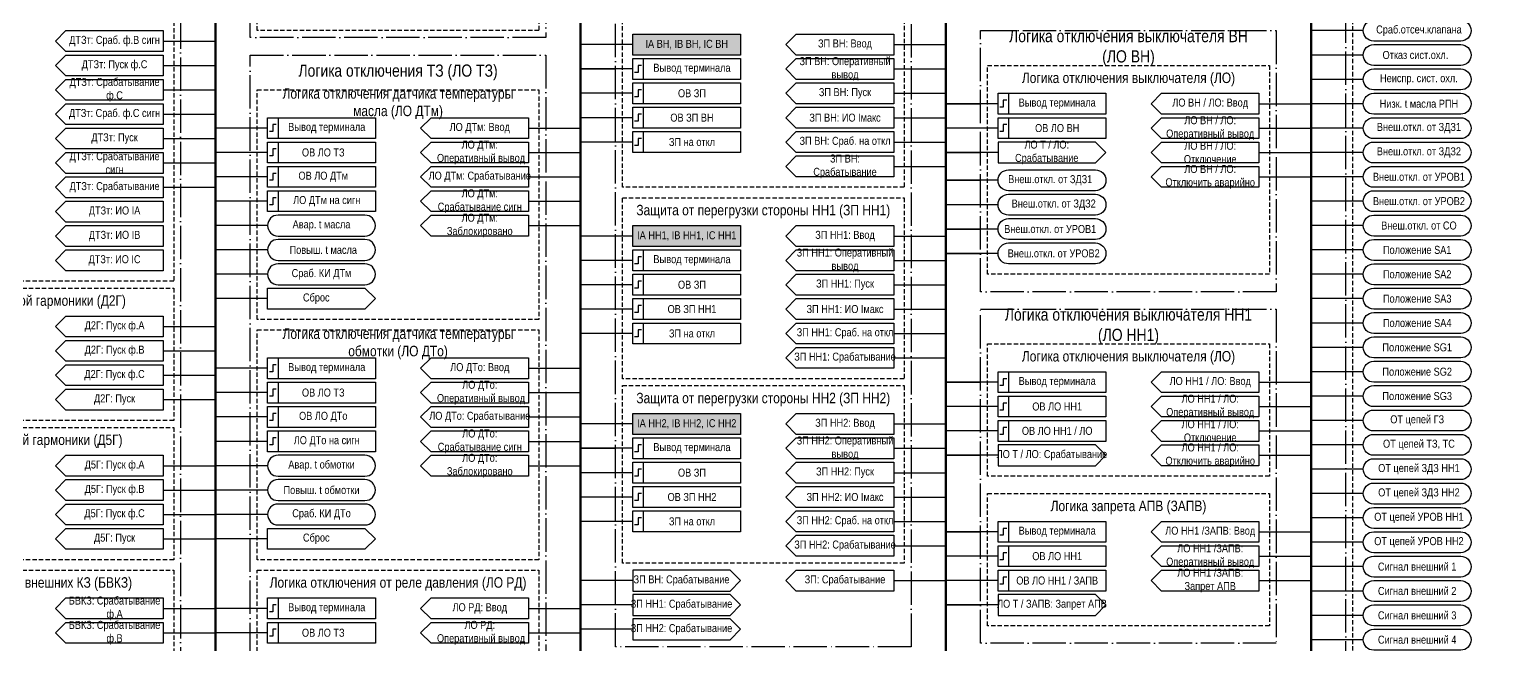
# Model space of a CAD drawing. Header units: millimetres. Extents: x -1361 to 2220, y 0 to 841.
# Drawn here: x 430.5 to 851.5, y 356.6 to 533.4 of the extents above; entities that cross this region are included whole.
import ezdxf

# ---------------------------------------------------------------- set-up
doc = ezdxf.new("R2010")
doc.units = ezdxf.units.MM
doc.linetypes.add('ACAD_ISO04W100', pattern=[30, 24, -3, 0, -3])
doc.linetypes.add('штриховая2', pattern=[0.375, 0.25, -0.125])
doc.layers.add('TEXT', color=7, linetype='Continuous', lineweight=25)
doc.layers.add('Основная', color=7, linetype='Continuous')
doc.styles.add('2.5_Gost_RD', font='ARIALN.TTF', dxfattribs={"height": 2.5})
doc.styles.add('3.5_Gost_RD', font='ARIALN.TTF', dxfattribs={"height": 3.5})

msp = doc.modelspace()

# ---------------------------------------------------------------- hatches: boundary and pattern name
at = {"ltscale": 100, "true_color": 0x00cb62}
h = msp.add_hatch(color=112, dxfattribs=at)
h.dxf.hatch_style = 1
h.paths.add_polyline_path([(604, 532), (635, 532), (635, 526), (604, 526)])
h = msp.add_hatch(color=112, dxfattribs=at)
h.dxf.hatch_style = 1
h.paths.add_polyline_path([(604, 477), (635, 477), (635, 471), (604, 471)])
h = msp.add_hatch(color=112, dxfattribs=at)
h.dxf.hatch_style = 1
h.paths.add_polyline_path([(604, 423), (635, 423), (635, 417), (604, 417)])

# ---------------------------------------------------------------- linework, layer by layer
at = {"lineweight": 100, "ltscale": 100}
for p, q in [((484, 731), (484, 55)), ((589, 731), (589, 55)), ((694, 731), (694, 55)), ((799, 731), (799, 55))]:
    msp.add_line(p, q, dxfattribs=at)
at = {"ltscale": 100}
for p, q in [((814, 533), (799, 533)), ((469, 530), (484, 530)), ((604, 529), (589, 529)), ((679, 529), (694, 529)), ((469, 523), (484, 523)), ((814, 526), (799, 526)), ((604, 522), (589, 522)), ((589, 522), (599, 522)), ((651, 518), (648, 515)), ((651, 518), (679, 518)), ((679, 522), (694, 522)), ((814, 519), (799, 519)), ((469, 516), (484, 516)), ((604, 515), (589, 515)), ((648, 515), (651, 512)), ((679, 515), (694, 515)), ((651, 511), (648, 508)), ((651, 511), (679, 511)), ((709, 512), (694, 512)), ((694, 512), (704, 512)), ((784, 512), (799, 512)), ((814, 512), (799, 512)), ((469, 509), (484, 509)), ((604, 508), (589, 508)), ((648, 508), (651, 505)), ((679, 508), (694, 508)), ((469, 502), (484, 502)), ((499, 505), (484, 505)), ((574, 505), (589, 505)), ((709, 505), (694, 505)), ((784, 505), (799, 505)), ((814, 505), (799, 505)), ((499, 498), (484, 498)), ((574, 498), (589, 498)), ((604, 501), (589, 501)), ((679, 501), (694, 501)), ((709, 498), (694, 498)), ((694, 498), (704, 498)), ((784, 498), (799, 498)), ((814, 498), (799, 498)), ((469, 495), (484, 495)), ((679, 494), (694, 494)), ((499, 491), (484, 491)), ((574, 491), (589, 491)), ((709, 490), (694, 490)), ((694, 490), (704, 490)), ((784, 491), (799, 491)), ((814, 491), (799, 491)), ((469, 488), (484, 488)), ((499, 484), (484, 484)), ((574, 484), (589, 484)), ((709, 483), (694, 483)), ((814, 484), (799, 484)), ((499, 477), (484, 477)), ((574, 477), (589, 477)), ((709, 476), (694, 476)), ((694, 476), (704, 476)), ((814, 477), (799, 477)), ((604, 474), (589, 474)), ((679, 474), (694, 474)), ((499, 470), (484, 470)), ((709, 469), (694, 469)), ((694, 469), (704, 469)), ((814, 470), (799, 470)), ((604, 467), (589, 467)), ((679, 467), (694, 467)), ((499, 463), (484, 463)), ((604, 460), (589, 460)), ((651, 463), (648, 460)), ((648, 460), (651, 457)), ((651, 463), (679, 463)), ((679, 460), (694, 460)), ((814, 463), (799, 463)), ((499, 456), (484, 456)), ((651, 456), (648, 453)), ((651, 456), (679, 456)), ((814, 456), (799, 456)), ((604, 453), (589, 453)), ((648, 453), (651, 450)), ((679, 453), (694, 453)), ((469, 448), (484, 448)), ((814, 449), (799, 449)), ((604, 446), (589, 446)), ((679, 446), (694, 446)), ((469, 441), (484, 441)), ((679, 439), (694, 439)), ((814, 442), (799, 442)), ((469, 434), (484, 434)), ((499, 436), (484, 436)), ((574, 436), (589, 436)), ((814, 435), (799, 435)), ((709, 432), (694, 432)), ((694, 432), (704, 432)), ((784, 432), (799, 432)), ((469, 427), (484, 427)), ((499, 429), (484, 429)), ((574, 429), (589, 429)), ((814, 428), (799, 428)), ((499, 422), (484, 422)), ((574, 422), (589, 422)), ((709, 425), (694, 425)), ((784, 425), (799, 425)), ((604, 420), (589, 420)), ((679, 420), (694, 420)), ((709, 418), (694, 418)), ((784, 418), (799, 418)), ((814, 421), (799, 421)), ((499, 415), (484, 415)), ((574, 415), (589, 415)), ((604, 413), (589, 413)), ((589, 413), (599, 413)), ((679, 413), (694, 413)), ((814, 414), (799, 414)), ((651, 409), (648, 406)), ((651, 409), (679, 409)), ((709, 411), (694, 411)), ((694, 411), (704, 411)), ((784, 411), (799, 411)), ((469, 408), (484, 408)), ((499, 408), (484, 408)), ((574, 408), (589, 408)), ((604, 406), (589, 406)), ((648, 406), (651, 403)), ((679, 406), (694, 406)), ((814, 407), (799, 407)), ((469, 401), (484, 401)), ((499, 401), (484, 401)), ((651, 402), (648, 399)), ((651, 402), (679, 402)), ((814, 400), (799, 400)), ((604, 399), (589, 399)), ((648, 399), (651, 396)), ((679, 399), (694, 399)), ((469, 394), (484, 394)), ((499, 394), (484, 394)), ((604, 392), (589, 392)), ((679, 392), (694, 392)), ((814, 393), (799, 393)), ((709, 389), (694, 389)), ((694, 389), (704, 389)), ((784, 389), (799, 389)), ((469, 387), (484, 387)), ((499, 387), (484, 387)), ((679, 385), (694, 385)), ((814, 386), (799, 386)), ((709, 382), (694, 382)), ((784, 382), (799, 382)), ((814, 379), (799, 379)), ((604, 375), (589, 375)), ((679, 375), (694, 375)), ((709, 375), (694, 375)), ((784, 375), (799, 375)), ((814, 372), (799, 372)), ((469, 367), (484, 367)), ((499, 367), (484, 367)), ((574, 367), (589, 367)), ((604, 368), (589, 368)), ((709, 368), (694, 368)), ((694, 368), (704, 368)), ((814, 365), (799, 365)), ((469, 360), (484, 360)), ((499, 360), (484, 360)), ((574, 360), (589, 360)), ((604, 361), (589, 361)), ((814, 358), (799, 358))]:
    msp.add_line(p, q, dxfattribs=at)
at = {"color": 251, "linetype": 'ACAD_ISO04W100', "lineweight": 30, "ltscale": 0.4, "true_color": 0x58595b}
for points in [[(389, 731), (474, 731), (474, 255), (389, 255)], [(809, 731), (894, 731), (894, 348), (809, 348)], [(494, 593), (579, 593), (579, 531), (494, 531)], [(599, 547), (684, 547), (684, 356), (599, 356)], [(704, 533), (789, 533), (789, 458), (704, 458)], [(494, 526), (579, 526), (579, 317), (494, 317)], [(704, 453), (789, 453), (789, 357), (704, 357)]]:
    msp.add_lwpolyline(points, close=True, dxfattribs=at)
at = {"linetype": 'штриховая2', "ltscale": 5}
for points in [[(811, 721), (892, 721), (892, 353), (811, 353)], [(391, 590), (472, 590), (472, 461), (391, 461)], [(496, 585), (577, 585), (577, 533), (496, 533)], [(601, 540), (682, 540), (682, 488), (601, 488)], [(706, 523), (787, 523), (787, 463), (706, 463)], [(496, 516), (577, 516), (577, 450), (496, 450)], [(601, 485), (682, 485), (682, 433), (601, 433)], [(391, 459), (472, 459), (472, 421), (391, 421)], [(496, 447), (577, 447), (577, 381), (496, 381)], [(706, 443), (787, 443), (787, 405), (706, 405)], [(601, 431), (682, 431), (682, 380), (601, 380)], [(391, 419), (472, 419), (472, 381), (391, 381)], [(706, 400), (787, 400), (787, 362), (706, 362)], [(391, 378), (472, 378), (472, 326), (391, 326)], [(496, 378), (577, 378), (577, 319), (496, 319)]]:
    msp.add_lwpolyline(points, close=True, dxfattribs=at)
at = {"ltscale": 100}
for points in [[(817, 530, -1), (817, 536), (842, 536, -1), (842, 530)], [(817, 523, -1), (817, 529), (842, 529, -1), (842, 523)], [(817, 516, -1), (817, 522), (842, 522, -1), (842, 516)], [(817, 509, -1), (817, 515), (842, 515, -1), (842, 509)], [(817, 502, -1), (817, 508), (842, 508, -1), (842, 502)], [(817, 495, -1), (817, 501), (842, 501, -1), (842, 495)], [(712, 487, -1), (712, 493), (737, 493, -1), (737, 487)], [(817, 488, -1), (817, 494), (842, 494, -1), (842, 488)], [(712, 480, -1), (712, 486), (737, 486, -1), (737, 480)], [(817, 481, -1), (817, 487), (842, 487, -1), (842, 481)], [(502, 474), (527, 474, 1), (527, 480), (502, 480, 1)], [(817, 474, -1), (817, 480), (842, 480, -1), (842, 474)], [(712, 473, -1), (712, 479), (737, 479, -1), (737, 473)], [(502, 467), (527, 467, 1), (527, 473), (502, 473, 1)], [(712, 466, -1), (712, 472), (737, 472, -1), (737, 466)], [(817, 467, -1), (817, 473), (842, 473, -1), (842, 467)], [(502, 460), (527, 460, 1), (527, 466), (502, 466, 1)], [(817, 460, -1), (817, 466), (842, 466, -1), (842, 460)], [(817, 453, -1), (817, 459), (842, 459, -1), (842, 453)], [(817, 446, -1), (817, 452), (842, 452, -1), (842, 446)], [(817, 439, -1), (817, 445), (842, 445, -1), (842, 439)], [(817, 432, -1), (817, 438), (842, 438, -1), (842, 432)], [(817, 425, -1), (817, 431), (842, 431, -1), (842, 425)], [(817, 418, -1), (817, 424), (842, 424, -1), (842, 418)], [(817, 411, -1), (817, 417), (842, 417, -1), (842, 411)], [(502, 405), (527, 405, 1), (527, 411), (502, 411, 1)], [(817, 404, -1), (817, 410), (842, 410, -1), (842, 404)], [(502, 398), (527, 398, 1), (527, 404), (502, 404, 1)], [(817, 397, -1), (817, 403), (842, 403, -1), (842, 397)], [(502, 391), (527, 391, 1), (527, 397), (502, 397, 1)], [(817, 390, -1), (817, 396), (842, 396, -1), (842, 390)], [(817, 383, -1), (817, 389), (842, 389, -1), (842, 383)], [(817, 376, -1), (817, 382), (842, 382, -1), (842, 376)], [(817, 369, -1), (817, 375), (842, 375, -1), (842, 369)], [(817, 362, -1), (817, 368), (842, 368, -1), (842, 362)], [(817, 355, -1), (817, 361), (842, 361, -1), (842, 355)]]:
    msp.add_lwpolyline(points, format="xyb", close=True, dxfattribs=at)
for points in [[(604, 532), (635, 532), (635, 526), (604, 526)], [(604, 525), (607, 525), (607, 519), (604, 519)], [(604, 525), (635, 525), (635, 519), (604, 519)], [(604, 518), (607, 518), (607, 512), (604, 512)], [(604, 518), (635, 518), (635, 512), (604, 512)], [(709, 515), (712, 515), (712, 509), (709, 509)], [(709, 515), (740, 515), (740, 509), (709, 509)], [(604, 511), (607, 511), (607, 505), (604, 505)], [(604, 511), (635, 511), (635, 505), (604, 505)], [(499, 508), (502, 508), (502, 502), (499, 502)], [(499, 508), (530, 508), (530, 502), (499, 502)], [(709, 508), (712, 508), (712, 502), (709, 502)], [(709, 508), (740, 508), (740, 502), (709, 502)], [(604, 504), (607, 504), (607, 498), (604, 498)], [(604, 504), (635, 504), (635, 498), (604, 498)], [(651, 504), (679, 504), (679, 498), (651, 498), (648, 501)], [(499, 501), (502, 501), (502, 495), (499, 495)], [(499, 501), (530, 501), (530, 495), (499, 495)], [(651, 497), (679, 497), (679, 491), (651, 491), (648, 494)], [(499, 494), (502, 494), (502, 488), (499, 488)], [(499, 494), (530, 494), (530, 488), (499, 488)], [(499, 487), (502, 487), (502, 481), (499, 481)], [(499, 487), (530, 487), (530, 481), (499, 481)], [(469, 484), (469, 478), (441, 478), (438, 481), (441, 484)], [(469, 477), (469, 471), (441, 471), (438, 474), (441, 477)], [(604, 477), (635, 477), (635, 471), (604, 471)], [(469, 470), (469, 464), (441, 464), (438, 467), (441, 470)], [(604, 470), (607, 470), (607, 464), (604, 464)], [(604, 470), (635, 470), (635, 464), (604, 464)], [(604, 463), (607, 463), (607, 457), (604, 457)], [(604, 463), (635, 463), (635, 457), (604, 457)], [(604, 456), (607, 456), (607, 450), (604, 450)], [(604, 456), (635, 456), (635, 450), (604, 450)], [(604, 449), (607, 449), (607, 443), (604, 443)], [(604, 449), (635, 449), (635, 443), (604, 443)], [(651, 449), (679, 449), (679, 443), (651, 443), (648, 446)], [(499, 439), (502, 439), (502, 433), (499, 433)], [(499, 439), (530, 439), (530, 433), (499, 433)], [(651, 442), (679, 442), (679, 436), (651, 436), (648, 439)], [(709, 435), (712, 435), (712, 429), (709, 429)], [(709, 435), (740, 435), (740, 429), (709, 429)], [(499, 432), (502, 432), (502, 426), (499, 426)], [(499, 432), (530, 432), (530, 426), (499, 426)], [(709, 428), (712, 428), (712, 422), (709, 422)], [(709, 428), (740, 428), (740, 422), (709, 422)], [(499, 425), (502, 425), (502, 419), (499, 419)], [(499, 425), (530, 425), (530, 419), (499, 419)], [(604, 423), (635, 423), (635, 417), (604, 417)], [(499, 418), (502, 418), (502, 412), (499, 412)], [(499, 418), (530, 418), (530, 412), (499, 412)], [(709, 421), (712, 421), (712, 415), (709, 415)], [(709, 421), (740, 421), (740, 415), (709, 415)], [(604, 416), (607, 416), (607, 410), (604, 410)], [(604, 416), (635, 416), (635, 410), (604, 410)], [(604, 409), (607, 409), (607, 403), (604, 403)], [(604, 409), (635, 409), (635, 403), (604, 403)], [(604, 402), (607, 402), (607, 396), (604, 396)], [(604, 402), (635, 402), (635, 396), (604, 396)], [(604, 395), (607, 395), (607, 389), (604, 389)], [(604, 395), (635, 395), (635, 389), (604, 389)], [(651, 395), (679, 395), (679, 389), (651, 389), (648, 392)], [(709, 392), (712, 392), (712, 386), (709, 386)], [(709, 392), (740, 392), (740, 386), (709, 386)], [(651, 388), (679, 388), (679, 382), (651, 382), (648, 385)], [(709, 385), (712, 385), (712, 379), (709, 379)], [(709, 385), (740, 385), (740, 379), (709, 379)], [(651, 378), (679, 378), (679, 372), (651, 372), (648, 375)], [(709, 378), (712, 378), (712, 372), (709, 372)], [(709, 378), (740, 378), (740, 372), (709, 372)], [(499, 370), (502, 370), (502, 364), (499, 364)], [(499, 370), (530, 370), (530, 364), (499, 364)], [(499, 363), (502, 363), (502, 357), (499, 357)], [(499, 363), (530, 363), (530, 357), (499, 357)]]:
    msp.add_lwpolyline(points, close=True, dxfattribs=at)
for points in [[(648, 529), (651, 532), (679, 532), (679, 526), (651, 526), (648, 529)], [(648, 522), (651, 525), (679, 525), (679, 519), (651, 519), (648, 522)], [(648, 515), (651, 518), (679, 518), (679, 512), (651, 512), (648, 515)], [(753, 512), (756, 515), (784, 515), (784, 509), (756, 509), (753, 512)], [(648, 508), (651, 511), (679, 511), (679, 505), (651, 505), (648, 508)], [(543, 505), (546, 508), (574, 508), (574, 502), (546, 502), (543, 505)], [(753, 505), (756, 508), (784, 508), (784, 502), (756, 502), (753, 505)], [(543, 498), (546, 501), (574, 501), (574, 495), (546, 495), (543, 498)], [(740, 498), (737, 501), (709, 501), (709, 495), (737, 495), (740, 498)], [(543, 491), (546, 494), (574, 494), (574, 488), (546, 488), (543, 491)], [(543, 484), (546, 487), (574, 487), (574, 481), (546, 481), (543, 484)], [(543, 477), (546, 480), (574, 480), (574, 474), (546, 474), (543, 477)], [(648, 474), (651, 477), (679, 477), (679, 471), (651, 471), (648, 474)], [(648, 467), (651, 470), (679, 470), (679, 464), (651, 464), (648, 467)], [(499, 459), (527, 459), (530, 456), (527, 453), (499, 453), (499, 459)], [(648, 460), (651, 463), (679, 463), (679, 457), (651, 457), (648, 460)], [(648, 453), (651, 456), (679, 456), (679, 450), (651, 450), (648, 453)], [(543, 436), (546, 439), (574, 439), (574, 433), (546, 433), (543, 436)], [(753, 432), (756, 435), (784, 435), (784, 429), (756, 429), (753, 432)], [(543, 429), (546, 432), (574, 432), (574, 426), (546, 426), (543, 429)], [(753, 425), (756, 428), (784, 428), (784, 422), (756, 422), (753, 425)], [(543, 422), (546, 425), (574, 425), (574, 419), (546, 419), (543, 422)], [(648, 420), (651, 423), (679, 423), (679, 417), (651, 417), (648, 420)], [(543, 415), (546, 418), (574, 418), (574, 412), (546, 412), (543, 415)], [(648, 413), (651, 416), (679, 416), (679, 410), (651, 410), (648, 413)], [(740, 411), (737, 414), (709, 414), (709, 408), (737, 408), (740, 411)], [(543, 408), (546, 411), (574, 411), (574, 405), (546, 405), (543, 408)], [(648, 406), (651, 409), (679, 409), (679, 403), (651, 403), (648, 406)], [(648, 399), (651, 402), (679, 402), (679, 396), (651, 396), (648, 399)], [(753, 389), (756, 392), (784, 392), (784, 386), (756, 386), (753, 389)], [(499, 390), (527, 390), (530, 387), (527, 384), (499, 384), (499, 390)], [(753, 382), (756, 385), (784, 385), (784, 379), (756, 379), (753, 382)], [(635, 375), (632, 378), (604, 378), (604, 372), (632, 372), (635, 375)], [(635, 368), (632, 371), (604, 371), (604, 365), (632, 365), (635, 368)], [(740, 368), (737, 371), (709, 371), (709, 365), (737, 365), (740, 368)], [(543, 367), (546, 370), (574, 370), (574, 364), (546, 364), (543, 367)], [(543, 360), (546, 363), (574, 363), (574, 357), (546, 357), (543, 360)], [(635, 361), (632, 364), (604, 364), (604, 358), (632, 358), (635, 361)]]:
    msp.add_lwpolyline(points, dxfattribs=at)
at = {"lineweight": 30, "ltscale": 100}
for points in [[(606.5, 523), (605.5, 523), (605.5, 521), (604.5, 521)], [(606.5, 516), (605.5, 516), (605.5, 514), (604.5, 514)], [(711.5, 513), (710.5, 513), (710.5, 511), (709.5, 511)], [(501.5, 506), (500.5, 506), (500.5, 504), (499.5, 504)], [(606.5, 509), (605.5, 509), (605.5, 507), (604.5, 507)], [(711.5, 506), (710.5, 506), (710.5, 504), (709.5, 504)], [(606.5, 502), (605.5, 502), (605.5, 500), (604.5, 500)], [(501.5, 499), (500.5, 499), (500.5, 497), (499.5, 497)], [(501.5, 492), (500.5, 492), (500.5, 490), (499.5, 490)], [(501.5, 485), (500.5, 485), (500.5, 483), (499.5, 483)], [(606.5, 468), (605.5, 468), (605.5, 466), (604.5, 466)], [(606.5, 461), (605.5, 461), (605.5, 459), (604.5, 459)], [(606.5, 454), (605.5, 454), (605.5, 452), (604.5, 452)], [(606.5, 447), (605.5, 447), (605.5, 445), (604.5, 445)], [(501.5, 437), (500.5, 437), (500.5, 435), (499.5, 435)], [(501.5, 430), (500.5, 430), (500.5, 428), (499.5, 428)], [(711.5, 433), (710.5, 433), (710.5, 431), (709.5, 431)], [(711.5, 426), (710.5, 426), (710.5, 424), (709.5, 424)], [(501.5, 423), (500.5, 423), (500.5, 421), (499.5, 421)], [(711.5, 419), (710.5, 419), (710.5, 417), (709.5, 417)], [(501.5, 416), (500.5, 416), (500.5, 414), (499.5, 414)], [(606.5, 414), (605.5, 414), (605.5, 412), (604.5, 412)], [(606.5, 407), (605.5, 407), (605.5, 405), (604.5, 405)], [(606.5, 400), (605.5, 400), (605.5, 398), (604.5, 398)], [(606.5, 393), (605.5, 393), (605.5, 391), (604.5, 391)], [(711.5, 390), (710.5, 390), (710.5, 388), (709.5, 388)], [(711.5, 383), (710.5, 383), (710.5, 381), (709.5, 381)], [(711.5, 376), (710.5, 376), (710.5, 374), (709.5, 374)], [(501.5, 368), (500.5, 368), (500.5, 366), (499.5, 366)], [(501.5, 361), (500.5, 361), (500.5, 359), (499.5, 359)]]:
    msp.add_lwpolyline(points, dxfattribs=at)
at = {"layer": 'Основная', "ltscale": 100}
for points in [[(469, 533), (469, 527), (441, 527), (438, 530), (441, 533)], [(469, 526), (469, 520), (441, 520), (438, 523), (441, 526)], [(469, 519), (469, 513), (441, 513), (438, 516), (441, 519)], [(469, 512), (469, 506), (441, 506), (438, 509), (441, 512)], [(469, 505), (469, 499), (441, 499), (438, 502), (441, 505)], [(469, 498), (469, 492), (441, 492), (438, 495), (441, 498)], [(784, 501), (784, 495), (756, 495), (753, 498), (756, 501)], [(784, 494), (784, 488), (756, 488), (753, 491), (756, 494)], [(469, 491), (469, 485), (441, 485), (438, 488), (441, 491)], [(469, 451), (469, 445), (441, 445), (438, 448), (441, 451)], [(469, 444), (469, 438), (441, 438), (438, 441), (441, 444)], [(469, 437), (469, 431), (441, 431), (438, 434), (441, 437)], [(469, 430), (469, 424), (441, 424), (438, 427), (441, 430)], [(784, 421), (784, 415), (756, 415), (753, 418), (756, 421)], [(784, 414), (784, 408), (756, 408), (753, 411), (756, 414)], [(469, 411), (469, 405), (441, 405), (438, 408), (441, 411)], [(469, 404), (469, 398), (441, 398), (438, 401), (441, 404)], [(469, 397), (469, 391), (441, 391), (438, 394), (441, 397)], [(469, 390), (469, 384), (441, 384), (438, 387), (441, 390)], [(784, 378), (784, 372), (756, 372), (753, 375), (756, 378)], [(469, 370), (469, 364), (441, 364), (438, 367), (441, 370)], [(469, 363), (469, 357), (441, 357), (438, 360), (441, 363)]]:
    msp.add_lwpolyline(points, close=True, dxfattribs=at)

# ---------------------------------------------------------------- texts
at = {"ltscale": 100, "char_height": 2.3, "attachment_point": 5, "style": '2.5_Gost_RD'}
for s, insert, width in [('ЗП ВН: Ввод', (665, 529), 28), ('\\A1;Сраб.отсеч.клапана', (830, 533), 31), ('\\A1;Отказ сист.охл.', (829, 526), 31), ('ЗП ВН: Оперативный вывод', (665, 522), 28), ('\\A1;Неиспр. сист. охл.', (830, 519), 29.7748), ('ЗП ВН: Пуск', (665, 515), 28), ('\\A1;Низк. t масла РПН', (830, 512), 29.7748), ('ЗП ВН: ИО Iмакс', (665, 508), 28), ('Внеш.откл. от ЗДЗ1', (830, 505), 28.9359), ('Внеш.откл. от ЗДЗ2', (830, 498), 28.8211), ('Внеш.откл. от ЗДЗ1', (724, 490), 29.0159), ('Внеш.откл. от УРОВ1 ', (830, 491), 28.6355), ('Внеш.откл. от ЗДЗ2', (725, 483), 27.4039), ('Внеш.откл. от УРОВ2', (830, 484), 27.8474), ('ДТЗт: ИО IА', (455, 481), 28), ('Внеш.откл. от УРОВ1 ', (724, 476), 28.5199), ('Внеш.откл. от СО', (830, 477), 28.3203), ('ДТЗт: ИО IB', (455, 474), 28), ('ЗП НН1: Ввод', (665, 474), 28), ('ДТЗт: ИО IC', (455, 467), 28), ('ЗП НН1: Оперативный вывод', (665, 467), 28), ('Внеш.откл. от УРОВ2', (725, 469), 27.6519), ('Положение SA1', (829.5, 470), 31), ('Положение SA2', (829.5, 463), 31), ('ЗП НН1: Пуск', (665, 460), 28), ('Сброс', (513, 456), 28), ('Положение SA3', (829.5, 456), 31), ('ЗП НН1: ИО Iмакс', (665, 453), 28), ('Положение SA4', (829.5, 449), 31), ('Положение SG1', (829.5, 442), 31), ('\\pt23;Положение SG2', (829.5, 435), 31), ('Положение SG3', (829.5, 428), 31), ('ЗП НН2: Ввод', (665, 420), 28), ('ОТ цепей ГЗ', (829.5, 421), 31), ('ЗП НН2: Оперативный вывод', (665, 413), 28), ('ОТ цепей ЗДЗ НН1', (830, 407), 31), ('ЗП НН2: Пуск', (665, 406), 28), ('ЗП НН2: ИО Iмакс', (665, 399), 28), ('ОТ цепей ЗДЗ НН2', (830, 400), 31), ('ОТ цепей УРОВ НН1', (830, 393), 31), ('Сброс', (513, 387), 28), ('ОТ цепей УРОВ НН2', (830, 386), 31), ('Сигнал внешний 1', (829.5, 379), 31), ('Сигнал внешний 2', (829.5, 372), 31), ('Сигнал внешний 3', (829.5, 365), 31), ('Сигнал внешний 4', (829.5, 358), 31)]:
    msp.add_mtext(s, dxfattribs=dict(at, insert=insert, width=width))
at = {"color": 128, "ltscale": 100, "true_color": 0x0b6436, "attachment_point": 5}
for s, insert, char_height, width, style in [('Логика отключения выключателя ВН (ЛО ВН)', (746.5, 528), 3.5, 76.6201, '3.5_Gost_RD'), ('Логика отключения ТЗ (ЛО ТЗ)', (536.5, 521), 3.5, 85, '3.5_Gost_RD'), ('{\\C256;Вывод терминала}', (621, 522), 2.3, 28, '2.5_Gost_RD'), ('Логика отключения выключателя (ЛО)', (746.5, 519), 3, 81, '3.5_Gost_RD'), ('Логика отключения датчика температуры масла (ЛО ДТм)', (536.5, 512), 3, 74.7867, '3.5_Gost_RD'), ('Защита от перегрузки стороны НН1 (ЗП НН1)', (641.5, 481), 3, 81, '3.5_Gost_RD'), ('{\\C256;Вывод терминала}', (621, 467), 2.3, 28, '2.5_Gost_RD'), ('Детектор второй гармоники (Д2Г)', (431.5, 455), 3, 81, '3.5_Gost_RD'), ('Логика отключения выключателя НН1 (ЛО НН1)', (746.5, 448), 3.5, 76.6201, '3.5_Gost_RD'), ('Логика отключения датчика температуры обмотки (ЛО ДТо)', (536.5, 443), 3, 78.5343, '3.5_Gost_RD'), ('Логика отключения выключателя (ЛО)', (746.5, 439), 3, 81, '3.5_Gost_RD'), ('Защита от перегрузки стороны НН2 (ЗП НН2)', (641.5, 427), 3, 81, '3.5_Gost_RD'), ('Детектор пятой гармоники (Д5Г)', (431.5, 415), 3, 81, '3.5_Gost_RD'), ('{\\C256;Вывод терминала}', (621, 413), 2.3, 28, '2.5_Gost_RD'), ('Логика запрета АПВ (ЗАПВ)', (746.5, 396), 3, 81, '3.5_Gost_RD'), ('Блокировка при внешних КЗ (БВКЗ)', (431.5, 374), 3, 81, '3.5_Gost_RD'), ('Логика отключения от реле давления (ЛО РД)', (536.5, 374), 3, 81, '3.5_Gost_RD')]:
    msp.add_mtext(s, dxfattribs=dict(at, insert=insert, char_height=char_height, width=width, style=style))
at = {"color": 112, "ltscale": 100, "true_color": 0x00cb62, "char_height": 2.3, "width": 31, "attachment_point": 5, "style": '2.5_Gost_RD'}
for s, insert in [('{\\C256;IA ВН, IB ВН, IC ВН}', (619.5, 529)), ('{\\C256;IA НН1, IB НН1, IC НН1}', (619.5, 474)), ('{\\C256;IA НН2, IB НН2, IC НН2}', (619.5, 420))]:
    msp.add_mtext(s, dxfattribs=dict(at, insert=insert))
at = {"color": 0, "ltscale": 100, "char_height": 2.3, "width": 28, "attachment_point": 5, "style": '2.5_Gost_RD'}
for insert in [(726, 512), (726, 432), (726, 389)]:
    msp.add_mtext('{\\C256;Вывод терминала}', dxfattribs=dict(at, insert=insert))
at = {"layer": 'TEXT', "color": 0, "ltscale": 100, "char_height": 2.3, "attachment_point": 5, "style": '2.5_Gost_RD'}
for s, insert, width in [('{\\C256;ОВ ЗП}', (621, 515), 28), ('{\\C256;Вывод терминала}', (516, 505), 28), ('{\\C256;ОВ ЛО ВН}', (726, 505), 28), ('{\\C256;ЗП на откл}', (621, 501), 28), ('{\\C256;ОВ ЛО ТЗ}', (515, 498), 28), ('{\\C256;ЗП ВН: Срабатывание}', (665, 494), 25.9238), ('{\\C256;ОВ ЛО ДТм}', (515, 491), 28), ('{\\C256;ЛО ДТм на сигн}', (516, 484), 28), ('\\A1;{\\C256;Повыш. t масла }', (515, 470), 31), ('\\A1;{\\C256;Сраб. КИ ДТм}', (514.5, 463), 31), ('{\\C256;ОВ ЗП}', (621, 460), 28), ('{\\C256;ЗП на откл}', (621, 446), 28), ('{\\C256;ЗП НН1: Срабатывание}', (665, 439), 27.8405), ('{\\C256;Вывод терминала}', (516, 436), 28), ('{\\C256;ОВ ЛО ТЗ}', (515, 429), 28), ('{\\C256;ОВ ЛО НН1}', (726, 425), 28), ('{\\C256;ОВ ЛО ДТо}', (515, 422), 28), ('{\\C256;ЛО ДТо на сигн}', (516, 415), 28), ('{\\C256;ОВ ЗП}', (621, 406), 28), ('\\A1;{\\C256;Повыш. t обмотки}', (514.5, 401), 31), ('\\A1;{\\C256;Сраб. КИ ДТо}', (514.5, 394), 31), ('{\\C256;ЗП на откл}', (621, 392), 28), ('{\\C256;ЗП НН2: Срабатывание}', (665, 385), 27.6204), ('{\\C256;ОВ ЛО НН1}', (726, 382), 28), ('{\\C256;ЗП ВН: Срабатывание}', (618, 375), 28), ('{\\C256;ЗП: Срабатывание}', (665, 375), 27.6204), ('{\\C256;Вывод терминала}', (516, 367), 28), ('{\\C256;ЗП НН1: Срабатывание}', (618, 368), 28), ('{\\C256;ЗП НН2: Срабатывание}', (618, 361), 28), ('{\\C256;ОВ ЛО ТЗ}', (515, 360), 28)]:
    msp.add_mtext(s, dxfattribs=dict(at, insert=insert, width=width))
at = {"layer": 'TEXT', "ltscale": 100, "char_height": 2.3, "attachment_point": 5, "style": '2.5_Gost_RD'}
for s, insert, width in [('ЛО ВН / ЛО: Ввод', (770, 512), 28), ('ЛО ДТм: Ввод', (560, 505), 28), ('ЛО ВН / ЛО: Оперативный вывод', (770, 505), 28), ('ЛО ДТм:  \\P Оперативный вывод', (560, 498), 28), ('ЗП ВН: Сраб. на откл', (665, 501), 28), ('ЛО ВН / ЛО: Отключение', (770, 498), 28), ('ЛО ДТм: Срабатывание', (560, 491), 28), ('ЛО ВН / ЛО: Отключить аварийно', (770, 491), 27.4557), ('ЛО ДТм: Срабатывание сигн', (560, 484), 28), ('ЛО ДТм: Заблокировано', (560, 477), 28), ('\\A1;Авар. t масла', (514.5, 477), 31), ('ЗП НН1: Сраб. на откл', (665, 446), 28), ('ЛО ДТо: Ввод', (560, 436), 28), ('ЛО ДТо:  \\P Оперативный вывод', (560, 429), 28), ('ЛО НН1 / ЛО: Ввод', (770, 432), 28), ('ЛО НН1 / ЛО: Оперативный вывод', (770, 425), 28), ('ЛО ДТо: Срабатывание', (560, 422), 28), ('ЛО НН1 / ЛО: Отключение', (770, 418), 28), ('ЛО ДТо: Срабатывание сигн', (560, 415), 28), ('ЛО НН1 / ЛО: Отключить аварийно', (770, 411), 29.7284), ('ОТ цепей ТЗ, ТС', (830, 414), 31), ('\\A1;Авар. t обмотки', (514.5, 408), 31), ('ЛО ДТо: Заблокировано', (560, 408), 28), ('ЗП НН2: Сраб. на откл', (665, 392), 28), ('ЛО НН1 /ЗАПВ: Ввод', (770, 389), 28), ('ЛО НН1 /ЗАПВ: Оперативный вывод', (770, 382), 28), ('ЛО НН1 /ЗАПВ: Запрет АПВ', (770, 375), 28), ('ЛО РД: Ввод', (560, 367), 28), ('ЛО Т / ЗАПВ: Запрет АПВ', (724.5, 368), 31), ('ЛО РД:  \\P Оперативный вывод', (560, 360), 28)]:
    msp.add_mtext(s, dxfattribs=dict(at, insert=insert, width=width))
at = {"layer": 'Основная', "ltscale": 100, "char_height": 2.3, "width": 28, "attachment_point": 5, "style": '2.5_Gost_RD'}
for s, insert in [('ДТЗт: Сраб. ф.В сигн', (455, 530)), ('ДТЗт: Сраб. ф.С сигн', (455, 509)), ('ДТЗт: Срабатывание сигн', (455, 495))]:
    msp.add_mtext(s, dxfattribs=dict(at, insert=insert))
at = {"layer": 'Основная', "color": 0, "ltscale": 100, "char_height": 2.3, "attachment_point": 5, "style": '2.5_Gost_RD'}
for s, insert, width in [('{\\C256;ДТЗт: Пуск ф.С}', (455, 523), 28), ('{\\C256;ДТЗт: Срабатывание ф.С}', (455, 516), 28), ('{\\C256;ОВ ЗП ВН}', (621, 508), 28), ('{\\C256;ДТЗт: Пуск}', (455, 502), 28), ('{\\C256;ЛО Т / ЛО: Срабатывание}', (723, 498), 28), ('{\\C256;ДТЗт: Срабатывание}', (455, 488), 28), ('{\\C256;ОВ ЗП НН1}', (621, 453), 28), ('{\\C256;ОВ ЛО НН1 / ЛО}', (726, 418), 28), ('{\\C256;ЛО Т / ЛО: Срабатывание}', (724.5, 411), 31), ('{\\C256;ОВ ЗП НН2}', (621, 399), 28), ('{\\C256;ОВ ЛО НН1 / ЗАПВ}', (726, 375), 28), ('{\\C256;БВКЗ: Срабатывание ф.А}', (455, 367), 28), ('{\\C256;БВКЗ: Срабатывание ф.В}', (455, 360), 28)]:
    msp.add_mtext(s, dxfattribs=dict(at, insert=insert, width=width))
at = {"layer": 'Основная', "color": 3, "ltscale": 100, "char_height": 2.3, "width": 28, "attachment_point": 5, "style": '2.5_Gost_RD'}
for s, insert in [('{\\C256;Д2Г: Пуск ф.А}', (455, 448)), ('{\\C256;Д2Г: Пуск ф.В}', (455, 441)), ('{\\C256;Д2Г: Пуск ф.С}', (455, 434)), ('{\\C256;Д2Г: Пуск}', (455, 427)), ('{\\C256;Д5Г: Пуск ф.А}', (455, 408)), ('{\\C256;Д5Г: Пуск ф.В}', (455, 401)), ('{\\C256;Д5Г: Пуск ф.С}', (455, 394)), ('{\\C256;Д5Г: Пуск}', (455, 387))]:
    msp.add_mtext(s, dxfattribs=dict(at, insert=insert))

doc.saveas('drawing.dxf')
